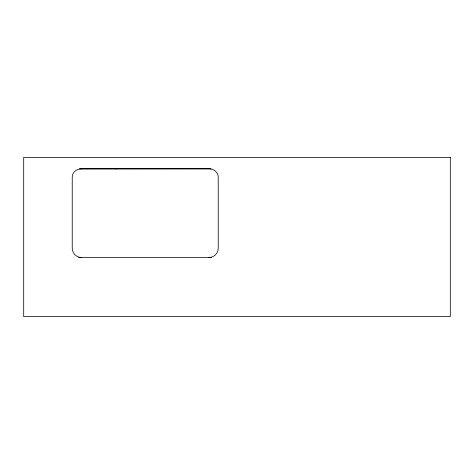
<?xml version="1.0" encoding="UTF-8"?>
<svg xmlns="http://www.w3.org/2000/svg" width="474" height="474" viewBox="0 0 474 474"><rect width="100%" height="100%" fill="white"/><g stroke="black" fill="none" stroke-linecap="round" stroke-linejoin="round"><path stroke-width="0.71" d="M208.75 257.566L211.203 257.246A9.486 9.29 0 0 0 218.23 248.275L218.23 176.962C218.277 172.086 213.341 168.584 208.75 168.774L80.479 168.874C76.296 169.182 72.19 172.589 72.238 176.986L72.238 248.275A9.486 9.284 0 0 0 81.718 257.566M80.479 168.874L81.718 168.803M115.573 168.797L116.93 168.791M79.318 168.827L210.995 168.827M78.577 257.566L211.736 257.566M450.3 157.368L23.7 157.368L23.7 316.632L450.3 316.632L450.3 157.368"/></g></svg>
